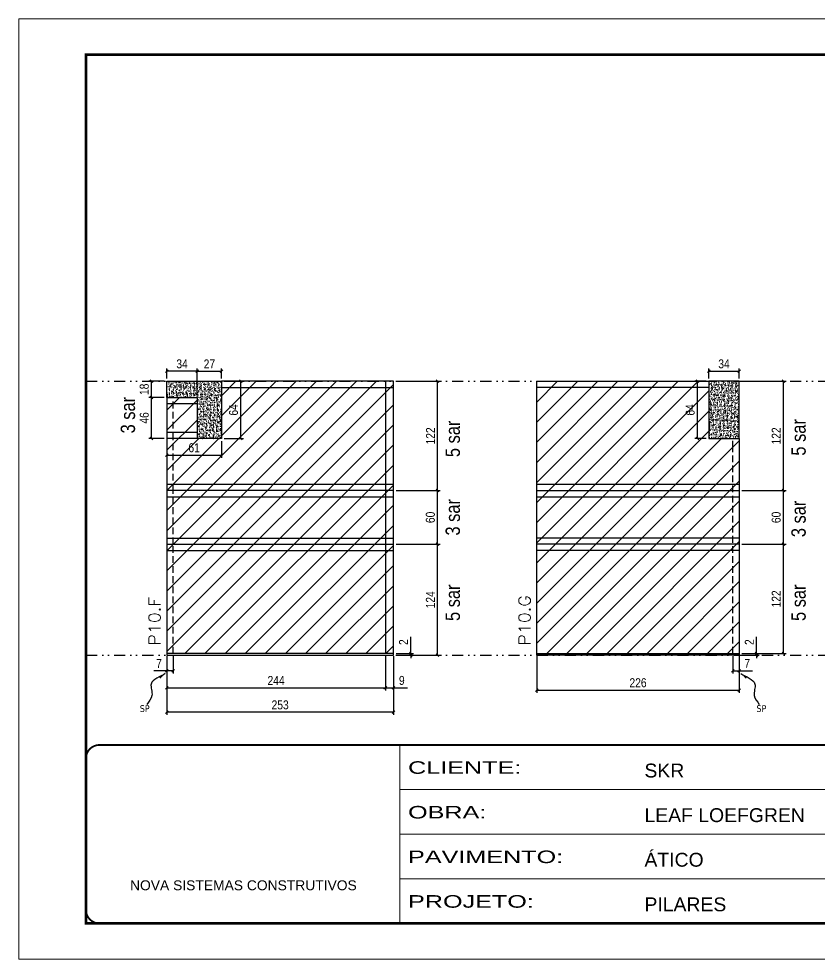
# Model space of a CAD drawing. Extents: x 14400 to 27878, y -21631 to 6985.
# Drawn here: x 17597 to 18491, y 2489 to 3539 of the extents above; entities that cross this region are included whole.
import ezdxf

# ---------------------------------------------------------------- set-up
doc = ezdxf.new("R2010")
doc.units = 0
for name, pattern in [('CONTINUO', [0]), ('DASHED', [0.75, 0.5, -0.25]), ('DIVIDE2', [0.625, 0.25, -0.125, 0, -0.125, 0, -0.125]), ('HIDDEN', [0.375, 0.25, -0.125])]:
    doc.linetypes.add(name, pattern=pattern)
for name, color, linetype in [('COTA', 241, 'Continuous'), ('NOMENCLATURA', 7, 'Continuous'), ('Nível', 160, 'Continuous'), ('Painéis', 200, 'Continuous'), ('SARR_2.2x7', 40, 'Continuous'), ('texto', 7, 'Continuous')]:
    doc.layers.add(name, color=color, linetype=linetype)
for name, color, linetype, lineweight in [('Folhas', 255, 'Continuous', 9), ('Hachura', 251, 'Continuous', 9), ('SARRAFO DE PRESSAO', 251, 'DASHED', 9), ('Texto Seção', 7, 'Continuous', 15)]:
    doc.layers.add(name, color=color, linetype=linetype, lineweight=lineweight)
doc.styles.add('ARIAL', font='arial.ttf')
doc.styles.add('ARIAL_NARROW', font='ARIALN.TTF', dxfattribs={"height": 0.2})
doc.styles.add('COTA TECNICA', font='techl___.ttf', dxfattribs={"height": 10})
doc.styles.add('COTA TECNICA-50', font='techl___.ttf', dxfattribs={"height": 10})
doc.styles.add('REGUA-120', font='ROMANS.shx', dxfattribs={"height": 15})
doc.styles.get("Standard").update_dxf_attribs({"font": 'arial.ttf'})
doc.styles.add('Tecnologia', font='')
doc.styles.get('Tecnologia').set_extended_font_data('Forgotten Futurist')
doc.dimstyles.new('COTA PAINEL-50', dxfattribs={"dimtxt": 10, "dimasz": 3, "dimexe": 3, "dimexo": 3, "dimgap": 3, "dimtad": 1, "dimdec": 1, "dimzin": 12, "dimdsep": 46, "dimtxsty": 'COTA TECNICA-50', "dimblk1": 'OBLIQUE', "dimblk2": 'OBLIQUE', "dimsah": 1, "dimcen": 0.9, "dimclrd": 4, "dimclre": 4, "dimclrt": 240, "dimadec": 1, "dimazin": 3, "dimtfac": 1, "dimtdec": 1, "dimtmove": 0, "dimatfit": 3, "dimfxl": 1, "dimtolj": 1, "dimtzin": 12, "dimarcsym": 0})
doc.dimstyles.new('PAINEL', dxfattribs={"dimtxt": 10, "dimasz": 3, "dimexe": 3, "dimexo": 3, "dimgap": 3, "dimtad": 1, "dimdec": 1, "dimzin": 12, "dimdsep": 46, "dimtxsty": 'COTA TECNICA', "dimblk1": 'OBLIQUE', "dimblk2": 'OBLIQUE', "dimsah": 1, "dimcen": 0.9, "dimclrd": 4, "dimclre": 4, "dimclrt": 240, "dimadec": 1, "dimazin": 3, "dimtfac": 1, "dimtdec": 1, "dimtmove": 0, "dimatfit": 3, "dimfxl": 1, "dimtolj": 1, "dimtzin": 12, "dimarcsym": 0})
doc.dimstyles.get("Standard").update_dxf_attribs({"dimtxt": 0.18, "dimasz": 0.18, "dimexe": 0.18, "dimexo": 0.0625, "dimgap": 0.09, "dimtad": 0, "dimtih": 1, "dimtoh": 1, "dimdec": 4, "dimzin": 0, "dimdsep": 46, "dimtxsty": 'Standard', "dimcen": 0.09, "dimadec": 0, "dimazin": 0, "dimtfac": 1, "dimtdec": 4, "dimtofl": 0, "dimtmove": 0, "dimatfit": 3, "dimfxl": 1, "dimtolj": 1, "dimtzin": 0, "dimarcsym": 0})

# ---------------------------------------------------------------- blocks, each defined once
blk = doc.blocks.new('9999999999')
at = {"color": 30, "linetype": 'CONTINUO'}
for p, q in [((98564.6, 34230.2), (98564.6, 34429.4)), ((98564.6, 34379.6), (99584, 34379.6)), ((98564.6, 34329.8), (99488, 34329.8)), ((98564.6, 34280), (99488, 34280))]:
    blk.add_line(p, q, dxfattribs=at)
at = {"color": 30, "linetype": 'CONTINUO', "const_width": 2}
blk.add_lwpolyline([(99584, 34230.2), (99584, 34414.4, 0.414214), (99569, 34429.4), (98229, 34429.4, 0.414214), (98214, 34414.4), (98214, 34245.2, 0.414214), (98229, 34230.2), (99584, 34230.2)], format="xyb", dxfattribs=at)
at = {"layer": 'Folhas'}
blk.add_lwpolyline([(98139, 34190.2), (99624, 34190.2), (99624, 35240.2), (98139, 35240.2)], close=True, dxfattribs=at)
at = {"layer": 'Folhas', "color": 30, "const_width": 3}
blk.add_lwpolyline([(98214, 34230.2), (99584, 34230.2), (99584, 35200.2), (98214, 35200.2)], close=True, dxfattribs=at)
at = {"color": 7, "linetype": 'Continuous', "ltscale": 5, "style": 'ARIAL'}
for s, height, p in [('SKR', 15.48, (98837.7, 34393.1)), ('LEAF LOEFGREN', 15.483, (98837.7, 34343.3)), ('ÁTICO', 15.48, (98837.7, 34293.5)), ('NOVA SISTEMAS CONSTRUTIVOS', 11.059, (98263.2, 34267.2)), ('PILARES', 15.48, (98837.7, 34243.7))]:
    blk.add_text(s, height=height, dxfattribs=at).set_placement(p)
at = {"layer": 'Folhas', "color": 7, "style": 'Tecnologia', "width": 1.5}
for s, p in [('CLIENTE:', (98573.7, 34397.2)), ('OBRA:', (98573.7, 34347.3)), ('PAVIMENTO:', (98573.7, 34297.5)), ('PROJETO:', (98573.7, 34247.7))]:
    blk.add_text(s, height=14, dxfattribs=at).set_placement(p)
blk = doc.blocks.new('_Oblique')
at = {"color": 0, "linetype": 'ByBlock', "lineweight": -2}
blk.add_line((-0.5, -0.5), (0.5, 0.5), dxfattribs=at)
blk = doc.blocks.new('*D1468')
at = {"layer": 'COTA', "color": 4, "lineweight": -2, "transparency": 16777216}
for p, q in [((17762.3, 2827.3), (17762.3, 2761.7)), ((18015.3, 2827.3), (18015.3, 2761.7)), ((18015.3, 2764.7), (17762.3, 2764.7))]:
    blk.add_line(p, q, dxfattribs=at)
at = {"layer": 'Defpoints', "color": 0, "transparency": 16777216}
for p in [(17762.3, 2830.3), (18015.3, 2830.3), (17762.3, 2764.7)]:
    blk.add_point(p, dxfattribs=at)
at = {"layer": 'COTA', "color": 4, "lineweight": -2, "transparency": 16777216, "xscale": 3, "yscale": 3, "zscale": 3, "rotation": 180}
blk.add_blockref('_Oblique', (17762.3, 2764.7), dxfattribs=at)
at = {"layer": 'COTA', "color": 4, "lineweight": -2, "transparency": 16777216, "xscale": 3, "yscale": 3, "zscale": 3}
blk.add_blockref('_Oblique', (18015.3, 2764.7), dxfattribs=at)
at = {"layer": 'COTA', "color": 240, "transparency": 16777216, "insert": (17888.8, 2772.9), "char_height": 10, "attachment_point": 5, "style": 'COTA TECNICA'}
blk.add_mtext('\\A1;253', dxfattribs=at)
blk = doc.blocks.new('*D1469')
at = {"layer": 'COTA', "color": 4, "lineweight": -2, "transparency": 16777216}
for p, q in [((17762.3, 2825.3), (17762.3, 2808)), ((17769.3, 2827.3), (17769.3, 2808)), ((17762.3, 2811), (17747.6, 2811)), ((17769.3, 2811), (17762.3, 2811))]:
    blk.add_line(p, q, dxfattribs=at)
at = {"layer": 'Defpoints', "color": 0, "transparency": 16777216}
for p in [(17762.3, 2828.3), (17769.3, 2830.3), (17762.3, 2811)]:
    blk.add_point(p, dxfattribs=at)
at = {"layer": 'COTA', "color": 4, "lineweight": -2, "transparency": 16777216, "xscale": 3, "yscale": 3, "zscale": 3, "rotation": 180}
blk.add_blockref('_Oblique', (17762.3, 2811), dxfattribs=at)
at = {"layer": 'COTA', "color": 4, "lineweight": -2, "transparency": 16777216, "xscale": 3, "yscale": 3, "zscale": 3}
blk.add_blockref('_Oblique', (17769.3, 2811), dxfattribs=at)
at = {"layer": 'COTA', "color": 240, "transparency": 16777216, "insert": (17753.5, 2819.1), "char_height": 10, "attachment_point": 5, "style": 'COTA TECNICA-50'}
blk.add_mtext('\\A1;7', dxfattribs=at)
blk = doc.blocks.new('*D1470')
at = {"layer": 'COTA', "color": 4, "lineweight": -2, "transparency": 16777216}
for p, q in [((18034.6, 2830.3), (18034.6, 2849.1)), ((18018.3, 2830.3), (18037.6, 2830.3)), ((18018.3, 2828.3), (18037.6, 2828.3)), ((18034.6, 2828.3), (18034.6, 2830.3)), ((18034.6, 2828.3), (18034.6, 2825.3))]:
    blk.add_line(p, q, dxfattribs=at)
at = {"layer": 'Defpoints', "color": 0, "transparency": 16777216}
for p in [(18015.3, 2830.3), (18015.3, 2828.3), (18034.6, 2828.3)]:
    blk.add_point(p, dxfattribs=at)
at = {"layer": 'COTA', "color": 4, "lineweight": -2, "transparency": 16777216, "xscale": 3, "yscale": 3, "zscale": 3}
for p, rotation in [((18034.6, 2830.3), 270), ((18034.6, 2828.3), 90)]:
    blk.add_blockref('_Oblique', p, dxfattribs=dict(at, rotation=rotation))
at = {"layer": 'COTA', "color": 240, "transparency": 16777216, "insert": (18026.6, 2843), "char_height": 10, "attachment_point": 5, "rotation": 90, "style": 'COTA TECNICA-50'}
blk.add_mtext('\\A1;2', dxfattribs=at)
blk = doc.blocks.new('*D1471')
at = {"layer": 'COTA', "color": 4, "linetype": 'ByBlock', "lineweight": -2, "transparency": 16777216}
for p, q in [((18018.3, 2952.3), (18067.7, 2952.3)), ((18064.7, 2828.3), (18064.7, 2952.3)), ((18018.3, 2828.3), (18067.7, 2828.3))]:
    blk.add_line(p, q, dxfattribs=at)
at = {"layer": 'Defpoints', "color": 0, "linetype": 'ByBlock', "transparency": 16777216}
for p in [(18015.3, 2952.3), (18064.7, 2952.3), (18015.3, 2828.3)]:
    blk.add_point(p, dxfattribs=at)
at = {"layer": 'COTA', "color": 4, "linetype": 'ByBlock', "lineweight": -2, "transparency": 16777216, "xscale": 3, "yscale": 3, "zscale": 3}
for p, rotation in [((18064.7, 2952.3), 90), ((18064.7, 2828.3), 270)]:
    blk.add_blockref('_Oblique', p, dxfattribs=dict(at, rotation=rotation))
at = {"layer": 'COTA', "color": 240, "linetype": 'ByBlock', "transparency": 16777216, "insert": (18056.6, 2890.3), "char_height": 10, "attachment_point": 5, "rotation": 90, "style": 'COTA TECNICA'}
blk.add_mtext('\\A1;124', dxfattribs=at)
blk = doc.blocks.new('*D1472')
at = {"layer": 'COTA', "color": 4, "lineweight": -2, "transparency": 16777216}
for p, q in [((18175.5, 2827.3), (18175.5, 2786.5)), ((18401.5, 2827.3), (18401.5, 2786.5)), ((18175.5, 2789.5), (18401.5, 2789.5))]:
    blk.add_line(p, q, dxfattribs=at)
at = {"layer": 'Defpoints', "color": 0, "transparency": 16777216}
for p in [(18175.5, 2830.3), (18401.5, 2830.3), (18401.5, 2789.5)]:
    blk.add_point(p, dxfattribs=at)
at = {"layer": 'COTA', "color": 4, "lineweight": -2, "transparency": 16777216, "xscale": 3, "yscale": 3, "zscale": 3, "rotation": 180}
blk.add_blockref('_Oblique', (18175.5, 2789.5), dxfattribs=at)
at = {"layer": 'COTA', "color": 4, "lineweight": -2, "transparency": 16777216, "xscale": 3, "yscale": 3, "zscale": 3}
blk.add_blockref('_Oblique', (18401.5, 2789.5), dxfattribs=at)
at = {"layer": 'COTA', "color": 240, "transparency": 16777216, "insert": (18288.5, 2797.6), "char_height": 10, "attachment_point": 5, "style": 'COTA TECNICA'}
blk.add_mtext('\\A1;226', dxfattribs=at)
blk = doc.blocks.new('*D1473')
at = {"layer": 'COTA', "color": 4, "lineweight": -2, "transparency": 16777216}
for p, q in [((18394.5, 2827.3), (18394.5, 2808)), ((18401.5, 2825.3), (18401.5, 2808)), ((18394.5, 2811), (18401.5, 2811)), ((18401.5, 2811), (18416.2, 2811))]:
    blk.add_line(p, q, dxfattribs=at)
at = {"layer": 'Defpoints', "color": 0, "transparency": 16777216}
for p in [(18394.5, 2830.3), (18401.5, 2828.3), (18401.5, 2811)]:
    blk.add_point(p, dxfattribs=at)
at = {"layer": 'COTA', "color": 4, "lineweight": -2, "transparency": 16777216, "xscale": 3, "yscale": 3, "zscale": 3, "rotation": 180}
blk.add_blockref('_Oblique', (18394.5, 2811), dxfattribs=at)
at = {"layer": 'COTA', "color": 4, "lineweight": -2, "transparency": 16777216, "xscale": 3, "yscale": 3, "zscale": 3}
blk.add_blockref('_Oblique', (18401.5, 2811), dxfattribs=at)
at = {"layer": 'COTA', "color": 240, "transparency": 16777216, "insert": (18410.4, 2819.1), "char_height": 10, "attachment_point": 5, "style": 'COTA TECNICA-50'}
blk.add_mtext('\\A1;7', dxfattribs=at)
blk = doc.blocks.new('*D1474')
at = {"layer": 'COTA', "color": 4, "lineweight": -2, "transparency": 16777216}
for p, q in [((18420.8, 2830.3), (18420.8, 2849.1)), ((18404.5, 2830.3), (18423.8, 2830.3)), ((18404.5, 2828.3), (18423.8, 2828.3)), ((18420.8, 2828.3), (18420.8, 2830.3)), ((18420.8, 2828.3), (18420.8, 2825.3))]:
    blk.add_line(p, q, dxfattribs=at)
at = {"layer": 'Defpoints', "color": 0, "transparency": 16777216}
for p in [(18401.5, 2830.3), (18401.5, 2828.3), (18420.8, 2828.3)]:
    blk.add_point(p, dxfattribs=at)
at = {"layer": 'COTA', "color": 4, "lineweight": -2, "transparency": 16777216, "xscale": 3, "yscale": 3, "zscale": 3}
for p, rotation in [((18420.8, 2830.3), 270), ((18420.8, 2828.3), 90)]:
    blk.add_blockref('_Oblique', p, dxfattribs=dict(at, rotation=rotation))
at = {"layer": 'COTA', "color": 240, "transparency": 16777216, "insert": (18412.8, 2843), "char_height": 10, "attachment_point": 5, "rotation": 90, "style": 'COTA TECNICA-50'}
blk.add_mtext('\\A1;2', dxfattribs=at)
blk = doc.blocks.new('*D1475')
at = {"layer": 'COTA', "color": 4, "lineweight": -2, "transparency": 16777216}
for p, q in [((18367.5, 3137.3), (18367.5, 3148.5)), ((18367.5, 3145.5), (18401.5, 3145.5)), ((18401.5, 3137.3), (18401.5, 3148.5))]:
    blk.add_line(p, q, dxfattribs=at)
at = {"layer": 'Defpoints', "color": 0, "transparency": 16777216}
for p in [(18401.5, 3145.5), (18367.5, 3134.3), (18401.5, 3134.3)]:
    blk.add_point(p, dxfattribs=at)
at = {"layer": 'COTA', "color": 4, "lineweight": -2, "transparency": 16777216, "xscale": 3, "yscale": 3, "zscale": 3, "rotation": 180}
blk.add_blockref('_Oblique', (18367.5, 3145.5), dxfattribs=at)
at = {"layer": 'COTA', "color": 4, "lineweight": -2, "transparency": 16777216, "xscale": 3, "yscale": 3, "zscale": 3}
blk.add_blockref('_Oblique', (18401.5, 3145.5), dxfattribs=at)
at = {"layer": 'COTA', "color": 240, "transparency": 16777216, "insert": (18384.5, 3153.7), "char_height": 10, "attachment_point": 5, "style": 'COTA TECNICA'}
blk.add_mtext('\\A1;34', dxfattribs=at)
blk = doc.blocks.new('*D1476')
at = {"layer": 'COTA', "color": 4, "lineweight": -2, "transparency": 16777216}
for p, q in [((18404.5, 2952.3), (18453.9, 2952.3)), ((18450.9, 2830.3), (18450.9, 2952.3)), ((18404.5, 2830.3), (18453.9, 2830.3))]:
    blk.add_line(p, q, dxfattribs=at)
at = {"layer": 'Defpoints', "color": 0, "transparency": 16777216}
for p in [(18401.5, 2952.3), (18450.9, 2952.3), (18401.5, 2830.3)]:
    blk.add_point(p, dxfattribs=at)
at = {"layer": 'COTA', "color": 4, "lineweight": -2, "transparency": 16777216, "xscale": 3, "yscale": 3, "zscale": 3}
for p, rotation in [((18450.9, 2952.3), 90), ((18450.9, 2830.3), 270)]:
    blk.add_blockref('_Oblique', p, dxfattribs=dict(at, rotation=rotation))
at = {"layer": 'COTA', "color": 240, "transparency": 16777216, "insert": (18442.8, 2891.3), "char_height": 10, "attachment_point": 5, "rotation": 90, "style": 'COTA TECNICA'}
blk.add_mtext('\\A1;122', dxfattribs=at)
blk = doc.blocks.new('*D1477')
at = {"layer": 'COTA', "color": 4, "lineweight": -2, "transparency": 16777216}
for p, q in [((18364.5, 3134.3), (18351.9, 3134.3)), ((18354.9, 3070.3), (18354.9, 3134.3)), ((18364.5, 3070.3), (18351.9, 3070.3))]:
    blk.add_line(p, q, dxfattribs=at)
at = {"layer": 'Defpoints', "color": 0, "transparency": 16777216}
for p in [(18354.9, 3134.3), (18367.5, 3134.3), (18367.5, 3070.3)]:
    blk.add_point(p, dxfattribs=at)
at = {"layer": 'COTA', "color": 4, "lineweight": -2, "transparency": 16777216, "xscale": 3, "yscale": 3, "zscale": 3}
for p, rotation in [((18354.9, 3134.3), 90), ((18354.9, 3070.3), 270)]:
    blk.add_blockref('_Oblique', p, dxfattribs=dict(at, rotation=rotation))
at = {"layer": 'COTA', "color": 240, "transparency": 16777216, "insert": (18346.8, 3102.3), "char_height": 10, "attachment_point": 5, "rotation": 90, "style": 'COTA TECNICA'}
blk.add_mtext('\\A1;64', dxfattribs=at)
blk = doc.blocks.new('*D1478')
at = {"layer": 'COTA', "color": 4, "lineweight": -2, "transparency": 16777216}
for p, q in [((17762.3, 2825.3), (17762.3, 2789.1)), ((18006.3, 2827.3), (18006.3, 2789.1)), ((17762.3, 2792.1), (18006.3, 2792.1))]:
    blk.add_line(p, q, dxfattribs=at)
at = {"layer": 'Defpoints', "color": 0, "transparency": 16777216}
for p in [(17762.3, 2828.3), (18006.3, 2830.3), (18006.3, 2792.1)]:
    blk.add_point(p, dxfattribs=at)
at = {"layer": 'COTA', "color": 4, "lineweight": -2, "transparency": 16777216, "xscale": 3, "yscale": 3, "zscale": 3, "rotation": 180}
blk.add_blockref('_Oblique', (17762.3, 2792.1), dxfattribs=at)
at = {"layer": 'COTA', "color": 4, "lineweight": -2, "transparency": 16777216, "xscale": 3, "yscale": 3, "zscale": 3}
blk.add_blockref('_Oblique', (18006.3, 2792.1), dxfattribs=at)
at = {"layer": 'COTA', "color": 240, "transparency": 16777216, "insert": (17884.3, 2800.2), "char_height": 10, "attachment_point": 5, "style": 'COTA TECNICA'}
blk.add_mtext('\\A1;244', dxfattribs=at)
blk = doc.blocks.new('*D1479')
at = {"layer": 'COTA', "color": 4, "lineweight": -2, "transparency": 16777216}
for p, q in [((18006.3, 2827.3), (18006.3, 2789.1)), ((18015.3, 2825.3), (18015.3, 2789.1)), ((18006.3, 2792.1), (18015.3, 2792.1)), ((18015.3, 2792.1), (18031, 2792.1))]:
    blk.add_line(p, q, dxfattribs=at)
at = {"layer": 'Defpoints', "color": 0, "transparency": 16777216}
for p in [(18006.3, 2830.3), (18015.3, 2828.3), (18015.3, 2792.1)]:
    blk.add_point(p, dxfattribs=at)
at = {"layer": 'COTA', "color": 4, "lineweight": -2, "transparency": 16777216, "xscale": 3, "yscale": 3, "zscale": 3, "rotation": 180}
blk.add_blockref('_Oblique', (18006.3, 2792.1), dxfattribs=at)
at = {"layer": 'COTA', "color": 4, "lineweight": -2, "transparency": 16777216, "xscale": 3, "yscale": 3, "zscale": 3}
blk.add_blockref('_Oblique', (18015.3, 2792.1), dxfattribs=at)
at = {"layer": 'COTA', "color": 240, "transparency": 16777216, "insert": (18024.7, 2800.2), "char_height": 10, "attachment_point": 5, "style": 'COTA TECNICA'}
blk.add_mtext('\\A1;9', dxfattribs=at)
blk = doc.blocks.new('*D1480')
at = {"layer": 'COTA', "color": 4, "lineweight": -2, "transparency": 16777216}
for p, q in [((17796.3, 3119.3), (17796.3, 3148.5)), ((17796.3, 3145.5), (17823.3, 3145.5)), ((17823.3, 3137.3), (17823.3, 3148.5))]:
    blk.add_line(p, q, dxfattribs=at)
at = {"layer": 'Defpoints', "color": 0, "transparency": 16777216}
for p in [(17823.3, 3145.5), (17823.3, 3134.3), (17796.3, 3116.3)]:
    blk.add_point(p, dxfattribs=at)
at = {"layer": 'COTA', "color": 4, "lineweight": -2, "transparency": 16777216, "xscale": 3, "yscale": 3, "zscale": 3, "rotation": 180}
blk.add_blockref('_Oblique', (17796.3, 3145.5), dxfattribs=at)
at = {"layer": 'COTA', "color": 4, "lineweight": -2, "transparency": 16777216, "xscale": 3, "yscale": 3, "zscale": 3}
blk.add_blockref('_Oblique', (17823.3, 3145.5), dxfattribs=at)
at = {"layer": 'COTA', "color": 240, "transparency": 16777216, "insert": (17809.8, 3153.6), "char_height": 10, "attachment_point": 5, "style": 'COTA TECNICA'}
blk.add_mtext('\\A1;27', dxfattribs=at)
blk = doc.blocks.new('*D1481')
at = {"layer": 'COTA', "color": 4, "lineweight": -2, "transparency": 16777216}
for p, q in [((17762.3, 3067.3), (17762.3, 3048.9)), ((17823.3, 3067.3), (17823.3, 3048.9)), ((17762.3, 3051.9), (17823.3, 3051.9))]:
    blk.add_line(p, q, dxfattribs=at)
at = {"layer": 'Defpoints', "color": 0, "transparency": 16777216}
for p in [(17762.3, 3070.3), (17823.3, 3070.3), (17823.3, 3051.9)]:
    blk.add_point(p, dxfattribs=at)
at = {"layer": 'COTA', "color": 4, "lineweight": -2, "transparency": 16777216, "xscale": 3, "yscale": 3, "zscale": 3, "rotation": 180}
blk.add_blockref('_Oblique', (17762.3, 3051.9), dxfattribs=at)
at = {"layer": 'COTA', "color": 4, "lineweight": -2, "transparency": 16777216, "xscale": 3, "yscale": 3, "zscale": 3}
blk.add_blockref('_Oblique', (17823.3, 3051.9), dxfattribs=at)
at = {"layer": 'COTA', "color": 240, "transparency": 16777216, "insert": (17792.8, 3060), "char_height": 10, "attachment_point": 5, "style": 'COTA TECNICA'}
blk.add_mtext('\\A1;61', dxfattribs=at)
blk = doc.blocks.new('*D1482')
at = {"layer": 'COTA', "color": 4, "lineweight": -2, "transparency": 16777216}
for p, q in [((17759.3, 3116.3), (17742.2, 3116.3)), ((17745.2, 3070.3), (17745.2, 3116.3)), ((17759.3, 3070.3), (17742.2, 3070.3))]:
    blk.add_line(p, q, dxfattribs=at)
at = {"layer": 'Defpoints', "color": 0, "transparency": 16777216}
for p in [(17745.2, 3116.3), (17762.3, 3116.3), (17762.3, 3070.3)]:
    blk.add_point(p, dxfattribs=at)
at = {"layer": 'COTA', "color": 4, "lineweight": -2, "transparency": 16777216, "xscale": 3, "yscale": 3, "zscale": 3}
for p, rotation in [((17745.2, 3116.3), 90), ((17745.2, 3070.3), 270)]:
    blk.add_blockref('_Oblique', p, dxfattribs=dict(at, rotation=rotation))
at = {"layer": 'COTA', "color": 240, "transparency": 16777216, "insert": (17737.1, 3093.3), "char_height": 10, "attachment_point": 5, "rotation": 90, "style": 'COTA TECNICA'}
blk.add_mtext('\\A1;46', dxfattribs=at)
blk = doc.blocks.new('*D1520')
at = {"color": 4, "lineweight": -2, "transparency": 16777216}
for p, q in [((17762.3, 3137.3), (17762.3, 3148.5)), ((17796.3, 3145.5), (17762.3, 3145.5)), ((17796.3, 3119.3), (17796.3, 3148.5))]:
    blk.add_line(p, q, dxfattribs=at)
at = {"layer": 'Defpoints', "color": 0, "transparency": 16777216}
for p in [(17762.3, 3145.5), (17762.3, 3134.3), (17796.3, 3116.3)]:
    blk.add_point(p, dxfattribs=at)
at = {"color": 4, "lineweight": -2, "transparency": 16777216, "xscale": 3, "yscale": 3, "zscale": 3, "rotation": 180}
blk.add_blockref('_Oblique', (17762.3, 3145.5), dxfattribs=at)
at = {"color": 4, "lineweight": -2, "transparency": 16777216, "xscale": 3, "yscale": 3, "zscale": 3}
blk.add_blockref('_Oblique', (17796.3, 3145.5), dxfattribs=at)
at = {"color": 240, "transparency": 16777216, "insert": (17779.3, 3153.7), "char_height": 10, "attachment_point": 5, "style": 'COTA TECNICA'}
blk.add_mtext('\\A1;34', dxfattribs=at)
blk = doc.blocks.new('*D1521')
at = {"layer": 'COTA', "color": 4, "lineweight": -2, "transparency": 16777216}
for p, q in [((17759.3, 3134.3), (17742.2, 3134.3)), ((17745.2, 3116.3), (17745.2, 3134.3)), ((17759.3, 3116.3), (17742.2, 3116.3))]:
    blk.add_line(p, q, dxfattribs=at)
at = {"layer": 'Defpoints', "color": 0, "transparency": 16777216}
for p in [(17745.2, 3134.3), (17762.3, 3134.3), (17762.3, 3116.3)]:
    blk.add_point(p, dxfattribs=at)
at = {"layer": 'COTA', "color": 4, "lineweight": -2, "transparency": 16777216, "xscale": 3, "yscale": 3, "zscale": 3}
for p, rotation in [((17745.2, 3134.3), 90), ((17745.2, 3116.3), 270)]:
    blk.add_blockref('_Oblique', p, dxfattribs=dict(at, rotation=rotation))
at = {"layer": 'COTA', "color": 240, "transparency": 16777216, "insert": (17737.1, 3125.3), "char_height": 10, "attachment_point": 5, "rotation": 90, "style": 'COTA TECNICA'}
blk.add_mtext('\\A1;18', dxfattribs=at)
blk = doc.blocks.new('*D1522')
at = {"layer": 'COTA', "color": 4, "lineweight": -2, "transparency": 16777216}
for p, q in [((18018.3, 3012.3), (18067.7, 3012.3)), ((18064.7, 2952.3), (18064.7, 3012.3)), ((18018.3, 2952.3), (18067.7, 2952.3))]:
    blk.add_line(p, q, dxfattribs=at)
at = {"layer": 'Defpoints', "color": 0, "transparency": 16777216}
for p in [(18015.3, 3012.3), (18064.7, 3012.3), (18015.3, 2952.3)]:
    blk.add_point(p, dxfattribs=at)
at = {"layer": 'COTA', "color": 4, "lineweight": -2, "transparency": 16777216, "xscale": 3, "yscale": 3, "zscale": 3}
for p, rotation in [((18064.7, 3012.3), 90), ((18064.7, 2952.3), 270)]:
    blk.add_blockref('_Oblique', p, dxfattribs=dict(at, rotation=rotation))
at = {"layer": 'COTA', "color": 240, "transparency": 16777216, "insert": (18056.6, 2982.3), "char_height": 10, "attachment_point": 5, "rotation": 90, "style": 'COTA TECNICA'}
blk.add_mtext('\\A1;60', dxfattribs=at)
blk = doc.blocks.new('*D1523')
at = {"layer": 'COTA', "color": 4, "lineweight": -2, "transparency": 16777216}
for p, q in [((18018.3, 3134.3), (18067.7, 3134.3)), ((18064.7, 3012.3), (18064.7, 3134.3)), ((18018.3, 3012.3), (18067.7, 3012.3))]:
    blk.add_line(p, q, dxfattribs=at)
at = {"layer": 'Defpoints', "color": 0, "transparency": 16777216}
for p in [(18015.3, 3134.3), (18064.7, 3134.3), (18015.3, 3012.3)]:
    blk.add_point(p, dxfattribs=at)
at = {"layer": 'COTA', "color": 4, "lineweight": -2, "transparency": 16777216, "xscale": 3, "yscale": 3, "zscale": 3}
for p, rotation in [((18064.7, 3134.3), 90), ((18064.7, 3012.3), 270)]:
    blk.add_blockref('_Oblique', p, dxfattribs=dict(at, rotation=rotation))
at = {"layer": 'COTA', "color": 240, "transparency": 16777216, "insert": (18056.7, 3073.3), "char_height": 10, "attachment_point": 5, "rotation": 90, "style": 'COTA TECNICA'}
blk.add_mtext('\\A1;122', dxfattribs=at)
blk = doc.blocks.new('*D1524')
at = {"layer": 'COTA', "color": 4, "lineweight": -2, "transparency": 16777216}
for p, q in [((18404.5, 3012.3), (18453.9, 3012.3)), ((18450.9, 2952.3), (18450.9, 3012.3)), ((18404.5, 2952.3), (18453.9, 2952.3))]:
    blk.add_line(p, q, dxfattribs=at)
at = {"layer": 'Defpoints', "color": 0, "transparency": 16777216}
for p in [(18401.5, 3012.3), (18450.9, 3012.3), (18401.5, 2952.3)]:
    blk.add_point(p, dxfattribs=at)
at = {"layer": 'COTA', "color": 4, "lineweight": -2, "transparency": 16777216, "xscale": 3, "yscale": 3, "zscale": 3}
for p, rotation in [((18450.9, 3012.3), 90), ((18450.9, 2952.3), 270)]:
    blk.add_blockref('_Oblique', p, dxfattribs=dict(at, rotation=rotation))
at = {"layer": 'COTA', "color": 240, "transparency": 16777216, "insert": (18442.8, 2982.3), "char_height": 10, "attachment_point": 5, "rotation": 90, "style": 'COTA TECNICA'}
blk.add_mtext('\\A1;60', dxfattribs=at)
blk = doc.blocks.new('*D1525')
at = {"layer": 'COTA', "color": 4, "lineweight": -2, "transparency": 16777216}
for p, q in [((18404.5, 3134.3), (18453.9, 3134.3)), ((18450.9, 3012.3), (18450.9, 3134.3)), ((18404.5, 3012.3), (18453.9, 3012.3))]:
    blk.add_line(p, q, dxfattribs=at)
at = {"layer": 'Defpoints', "color": 0, "transparency": 16777216}
for p in [(18401.5, 3134.3), (18450.9, 3134.3), (18401.5, 3012.3)]:
    blk.add_point(p, dxfattribs=at)
at = {"layer": 'COTA', "color": 4, "lineweight": -2, "transparency": 16777216, "xscale": 3, "yscale": 3, "zscale": 3}
for p, rotation in [((18450.9, 3134.3), 90), ((18450.9, 3012.3), 270)]:
    blk.add_blockref('_Oblique', p, dxfattribs=dict(at, rotation=rotation))
at = {"layer": 'COTA', "color": 240, "transparency": 16777216, "insert": (18442.8, 3073.3), "char_height": 10, "attachment_point": 5, "rotation": 90, "style": 'COTA TECNICA'}
blk.add_mtext('\\A1;122', dxfattribs=at)
blk = doc.blocks.new('*D2821')
at = {"layer": 'COTA', "color": 4, "lineweight": -2, "transparency": 16777216}
for p, q in [((17826.3, 3134.3), (17847.9, 3134.3)), ((17844.9, 3070.3), (17844.9, 3134.3)), ((17826.3, 3070.3), (17847.9, 3070.3))]:
    blk.add_line(p, q, dxfattribs=at)
at = {"layer": 'Defpoints', "color": 0, "transparency": 16777216}
for p in [(17823.3, 3134.3), (17844.9, 3134.3), (17823.3, 3070.3)]:
    blk.add_point(p, dxfattribs=at)
at = {"layer": 'COTA', "color": 4, "lineweight": -2, "transparency": 16777216, "xscale": 3, "yscale": 3, "zscale": 3}
for p, rotation in [((17844.9, 3134.3), 90), ((17844.9, 3070.3), 270)]:
    blk.add_blockref('_Oblique', p, dxfattribs=dict(at, rotation=rotation))
at = {"layer": 'COTA', "color": 240, "transparency": 16777216, "insert": (17836.8, 3102.3), "char_height": 10, "attachment_point": 5, "rotation": 90, "style": 'COTA TECNICA'}
blk.add_mtext('\\A1;64', dxfattribs=at)

msp = doc.modelspace()

# ---------------------------------------------------------------- hatches: boundary and pattern name
at = {"layer": 'COTA'}
h = msp.add_hatch(dxfattribs=at)
h.set_pattern_fill('AR-CONC', color=256, scale=0.03)
h.set_pattern_definition([(50, (-1585, 0), (5.4655401, -0.4781726), [0.5715, -6.2865]), (355, (-1585, 0), (-1.0573026, 5.7317054), [0.4572, -5.0292175]), (100.451445, (-1584.5445, -0.04), (4.4082374, 5.2535326), [0.4857003, -5.3427073]), (46.1842, (-1585, 1.524), (8.1323712, -1.2612698), [0.85725, -9.42975]), (96.635558, (-1584.322, 1.419), (7.122124, 7.4227837), [0.7285507, -8.0140682]), (351.18415, (-1585, 1.524), (7.122124, 7.4227837), [0.685799, -7.543792]), (21, (-1584.238, 1.143), (4.5484317, -3.0679559), [0.5715, -6.2865]), (326, (-1584.238, 1.143), (1.8540609, 5.525639), [0.4572, -5.0292]), (71.451445, (-1583.859, 0.8873), (6.4024926, 2.457683), [0.4857003, -5.3426981]), (37.5, (-1585, 0), (0.0926581, 2.53665117), [0, -4.96824, 0, -5.1054, 0, -5.04825]), (7.5, (-1585, 0), (2.00458988, 3.00541724), [0, -2.91084, 0, -4.85394, 0, -1.92405]), (327.5, (-1586.6993, 0), (4.06771786, -0.17186232), [0, -1.905, 0, -5.9436, 0, -7.8867]), (317.5, (-1587.4613, 0), (4.44387544, 0.7627947), [0, -2.4765, 0, -3.94716, 0, -5.6007])])
h.paths.add_polyline_path([(17796.346, 3070.285), (17823.346, 3070.285), (17823.346, 3134.285), (17762.346, 3134.285), (17762.346, 3116.285), (17796.346, 3116.285)])
h = msp.add_hatch(dxfattribs=at)
h.set_pattern_fill('AR-CONC', color=256, scale=0.03)
h.set_pattern_definition([(50, (-1255.8724, 3415.7253), (5.4655401, -0.4781726), [0.5715, -6.2865]), (355, (-1255.8724, 3415.7253), (-1.0573026, 5.7317054), [0.4572, -5.0292175]), (100.451445, (-1255.417, 3415.6855), (4.4082374, 5.2535326), [0.4857003, -5.3427073]), (46.1842, (-1255.8724, 3417.249), (8.1323712, -1.2612698), [0.85725, -9.42975]), (96.635558, (-1255.195, 3417.144), (7.122124, 7.4227837), [0.7285507, -8.0140682]), (351.18415, (-1255.872, 3417.249), (7.122124, 7.4227837), [0.685799, -7.543792]), (21, (-1255.1104, 3416.8683), (4.5484317, -3.0679559), [0.5715, -6.2865]), (326, (-1255.1104, 3416.8683), (1.8540609, 5.525639), [0.4572, -5.0292]), (71.451445, (-1254.7313, 3416.6127), (6.4024926, 2.457683), [0.4857003, -5.3426981]), (37.5, (-1255.8724, 3415.7253), (0.0926581, 2.53665117), [0, -4.96824, 0, -5.1054, 0, -5.04825]), (7.5, (-1255.8724, 3415.7253), (2.00458988, 3.00541724), [0, -2.91084, 0, -4.85394, 0, -1.92405]), (327.5, (-1257.5716, 3415.7253), (4.06771786, -0.17186232), [0, -1.905, 0, -5.9436, 0, -7.8867]), (317.5, (-1258.3336, 3415.7253), (4.44387544, 0.7627947), [0, -2.4765, 0, -3.94716, 0, -5.6007])])
h.paths.add_polyline_path([(18367.497, 3070.285), (18401.497, 3070.285), (18401.497, 3134.285), (18367.497, 3134.285)])
at = {"layer": 'Hachura'}
h = msp.add_hatch(dxfattribs=at)
h.set_pattern_fill('ANSI31', color=256, scale=5)
h.paths.add_polyline_path([(17796.346, 3116.285), (17762.346, 3116.285), (17762.346, 3070.285), (17796.346, 3070.285)], flags=17)
h.paths.add_polyline_path([(18006.346, 3134.285), (17823.346, 3134.285), (17823.346, 3070.285), (17762.346, 3070.285), (17762.346, 3012.285), (18006.346, 3012.285)])
h.paths.add_polyline_path([(18006.346, 3012.285), (17762.346, 3012.285), (17762.346, 2952.285), (18006.346, 2952.285)])
h.paths.add_polyline_path([(18006.346, 2952.285), (17762.346, 2952.285), (17762.346, 2830.285), (18006.346, 2830.285)])
h.paths.add_polyline_path([(18015.346, 2952.285), (18006.346, 2952.285), (18006.346, 2830.285), (18015.346, 2830.285)])
h.paths.add_polyline_path([(18015.346, 3012.285), (18006.346, 3012.285), (18006.346, 2952.285), (18015.346, 2952.285)])
h.paths.add_polyline_path([(18015.346, 3134.285), (18006.346, 3134.285), (18006.346, 3012.285), (18015.346, 3012.285)])
h.paths.add_polyline_path([(18401.497, 3070.285), (18367.497, 3070.285), (18367.497, 3134.285), (18175.497, 3134.285), (18175.497, 3012.285), (18401.497, 3012.285)])
h.paths.add_polyline_path([(18401.497, 3012.285), (18175.497, 3012.285), (18175.497, 2952.285), (18401.497, 2952.285)])
h.paths.add_polyline_path([(18401.497, 2952.285), (18175.497, 2952.285), (18175.497, 2830.285), (18401.497, 2830.285)])
h.paths.add_polyline_path([(18841.269, 2952.285), (18597.269, 2952.285), (18597.269, 2830.285), (18841.269, 2830.285)])
h.paths.add_polyline_path([(18841.269, 2998.285), (18597.269, 2998.285), (18597.269, 2952.285), (18841.269, 2952.285)])
h.paths.add_polyline_path([(18841.269, 3120.285), (18600.769, 3120.285), (18600.769, 3080.285), (18597.269, 3080.285), (18597.269, 2998.285), (18841.269, 2998.285)])
h.paths.add_polyline_path([(18857.269, 3080.285), (18853.769, 3080.285), (18853.769, 3120.285), (18841.269, 3120.285), (18841.269, 2998.285), (18857.269, 2998.285)])
h.paths.add_polyline_path([(18857.269, 2998.285), (18841.269, 2998.285), (18841.269, 2952.285), (18857.269, 2952.285)])
h.paths.add_polyline_path([(18857.269, 2952.285), (18841.269, 2952.285), (18841.269, 2830.285), (18857.269, 2830.285)])

# ---------------------------------------------------------------- linework, layer by layer
at = {"layer": 'COTA'}
for p, q in [((17762.346, 3134.285), (17823.346, 3134.285)), ((17762.346, 3116.285), (17762.346, 3134.285)), ((18401.497, 3134.285), (18367.497, 3134.285)), ((18401.497, 3070.285), (18401.497, 3134.285))]:
    msp.add_line(p, q, dxfattribs=at)
at = {"layer": 'Nível', "color": 4, "linetype": 'DIVIDE2', "ltscale": 50}
for p, q in [((17671.967, 3134.285), (19041.967, 3134.285)), ((17671.967, 2828.285), (19041.967, 2828.285))]:
    msp.add_line(p, q, dxfattribs=at)
at = {"layer": 'Painéis'}
for p, q in [((18015.346, 3134.285), (17823.346, 3134.285)), ((17823.346, 3134.285), (17823.346, 3070.285)), ((18006.346, 3134.285), (18006.346, 2830.285)), ((18015.346, 2830.285), (18015.346, 3134.285)), ((18175.497, 2830.285), (18175.497, 3134.285)), ((18175.497, 3134.285), (18367.497, 3134.285)), ((18367.497, 3134.285), (18367.497, 3070.285)), ((17762.346, 3116.285), (17762.346, 2830.285)), ((17762.346, 3116.285), (17796.346, 3116.285)), ((17796.346, 3070.285), (17796.346, 3116.285)), ((17823.346, 3070.285), (17762.346, 3070.285)), ((18367.497, 3070.285), (18401.497, 3070.285)), ((18401.497, 3070.285), (18401.497, 2830.285)), ((18015.346, 3012.285), (17762.346, 3012.285)), ((18175.497, 3012.285), (18401.497, 3012.285)), ((17762.346, 2952.285), (18015.346, 2952.285)), ((18401.497, 2952.285), (18175.497, 2952.285))]:
    msp.add_line(p, q, dxfattribs=at)
for points in [[(18015.346, 2830.285), (17762.346, 2830.285), (17762.346, 2828.285), (18015.346, 2828.285)], [(18175.497, 2830.285), (18401.497, 2830.285), (18401.497, 2828.285), (18175.497, 2828.285)]]:
    msp.add_lwpolyline(points, close=True, dxfattribs=at)
at = {"layer": 'SARR_2.2x7'}
for p, q in [((17823.346, 3127.285), (18015.346, 3127.285)), ((18367.497, 3127.285), (18175.497, 3127.285)), ((17762.346, 3109.285), (17796.346, 3109.285)), ((17762.346, 3077.285), (17796.346, 3077.285)), ((17762.346, 3019.285), (18015.346, 3019.285)), ((18175.497, 3019.285), (18401.497, 3019.285)), ((17762.346, 3005.285), (18015.346, 3005.285)), ((18175.497, 3005.285), (18401.497, 3005.285)), ((17762.346, 2959.285), (18015.346, 2959.285)), ((18401.497, 2959.285), (18175.497, 2959.285)), ((17762.346, 2945.285), (18015.346, 2945.285)), ((18401.497, 2945.285), (18175.497, 2945.285))]:
    msp.add_line(p, q, dxfattribs=at)
at = {"layer": 'SARR_2.2x7', "linetype": 'HIDDEN', "ltscale": 30}
for p, q in [((17769.346, 3070.285), (17769.346, 3116.285)), ((17769.346, 3012.285), (17769.346, 3070.285)), ((18394.497, 3060.285), (18394.497, 3070.285)), ((18394.497, 2830.285), (18394.497, 3060.285)), ((18394.497, 3060.285), (18394.497, 3060.285)), ((17769.346, 2952.285), (17769.346, 3012.285)), ((17769.346, 2830.285), (17769.346, 2952.285))]:
    msp.add_line(p, q, dxfattribs=at)

# ---------------------------------------------------------------- block references
at = {"layer": 'SARRAFO DE PRESSAO', "color": 6, "linetype": 'ByBlock'}
msp.add_blockref('9999999999', (-80542.011, -31701.203), dxfattribs=at)

# ---------------------------------------------------------------- texts
at = {"layer": 'NOMENCLATURA', "style": 'ARIAL_NARROW'}
for s, p in [('3 sar', (17726.76, 3076.053)), ('5 sar', (18089.589, 3049.609)), ('5 sar', (18475.74, 3051.241)), ('3 sar', (18089.589, 2962.023)), ('3 sar', (18475.74, 2960.241)), ('5 sar', (18089.589, 2866.609)), ('5 sar', (18475.74, 2866.609))]:
    msp.add_text(s, height=16, rotation=90, dxfattribs=at).set_placement(p)
at = {"layer": 'texto', "color": 0, "char_height": 7.5, "attachment_point": 5}
for insert in [(17737.569, 2768.794), (18426.274, 2768.794)]:
    msp.add_mtext('{\\fTahoma|b0|i0|c0|p34;\\C4;SP}', dxfattribs=dict(at, insert=insert))
at = {"layer": 'Texto Seção', "style": 'REGUA-120', "width": 1.1}
for s, p in [('P10.F', (17755.097, 2839.049)), ('P10.G', (18168.248, 2839.049))]:
    msp.add_text(s, height=13, rotation=90, dxfattribs=at).set_placement(p)

# ---------------------------------------------------------------- dimensions: what is measured, and where the dimension line sits
dim = msp.add_linear_dim(base=(17762.346, 3145.528), p1=(17796.346, 3116.285), p2=(17762.346, 3134.285), dimstyle='PAINEL')
dim.commit()
dim.dimension.update_dxf_attribs({"geometry": '*D1520', "text_midpoint": (17779.346, 3153.747)})
at = {"layer": 'COTA'}
for base, p1, p2, dimstyle, picture, middle in [((17823.346, 3145.528), (17796.346, 3116.285), (17823.346, 3134.285), 'PAINEL', '*D1480', (17809.846, 3153.601)), ((17823.346, 3051.87), (17762.346, 3070.285), (17823.346, 3070.285), 'PAINEL', '*D1481', (17792.846, 3059.972)), ((18006.346, 2792.105), (17762.346, 2828.285), (18006.346, 2830.285), 'PAINEL', '*D1478', (17884.346, 2800.178)), ((18015.346, 2792.105), (18006.346, 2830.285), (18015.346, 2828.285), 'PAINEL', '*D1479', (18024.68, 2800.193)), ((18401.497, 2811.043), (18394.497, 2830.285), (18401.497, 2828.285), 'COTA PAINEL-50', '*D1473', (18410.363, 2819.117))]:
    dim = msp.add_linear_dim(base=base, p1=p1, p2=p2, dimstyle=dimstyle, dxfattribs=at)
    dim.commit()
    dim.dimension.update_dxf_attribs({"geometry": picture, "text_midpoint": middle})
for base, p1, p2, angle, dimstyle, picture, middle in [((18401.497, 3145.528), (18367.497, 3134.285), (18401.497, 3134.285), 180, 'PAINEL', '*D1475', (18384.497, 3153.747)), ((17745.168, 3134.285), (17762.346, 3116.285), (17762.346, 3134.285), 90, 'PAINEL', '*D1521', (17737.073, 3125.285)), ((17844.943, 3134.285), (17823.346, 3070.285), (17823.346, 3134.285), 90, 'PAINEL', '*D2821', (17836.841, 3102.285)), ((18354.938, 3134.285), (18367.497, 3070.285), (18367.497, 3134.285), 90, 'PAINEL', '*D1477', (18346.836, 3102.285)), ((17745.168, 3116.285), (17762.346, 3070.285), (17762.346, 3116.285), 90, 'PAINEL', '*D1482', (17737.066, 3093.285)), ((18064.714, 3012.285), (18015.346, 2952.285), (18015.346, 3012.285), 90, 'PAINEL', '*D1522', (18056.611, 2982.285)), ((18450.864, 3012.285), (18401.497, 2952.285), (18401.497, 3012.285), 90, 'PAINEL', '*D1524', (18442.762, 2982.285)), ((18450.864, 2952.285), (18401.497, 2830.285), (18401.497, 2952.285), 90, 'PAINEL', '*D1476', (18442.806, 2891.285)), ((17762.346, 2811.043), (17769.346, 2830.285), (17762.346, 2828.285), 180, 'COTA PAINEL-50', '*D1469', (17753.481, 2819.117))]:
    dim = msp.add_linear_dim(base=base, p1=p1, p2=p2, angle=angle, dimstyle=dimstyle, dxfattribs=at)
    dim.commit()
    dim.dimension.update_dxf_attribs({"geometry": picture, "text_midpoint": middle})
for base, p1, p2, angle, override, picture, middle in [((18064.714, 3134.285), (18015.346, 3012.285), (18015.346, 3134.285), 90, {"dimtmove": 1}, '*D1523', (18056.655, 3073.285)), ((18450.864, 3134.285), (18401.497, 3012.285), (18401.497, 3134.285), 90, {"dimtmove": 1}, '*D1525', (18442.806, 3073.285)), ((17762.346, 2764.668), (18015.346, 2830.285), (17762.346, 2830.285), 180, {"dimarcsym": 2}, '*D1468', (17888.846, 2772.887))]:
    dim = msp.add_linear_dim(base=base, p1=p1, p2=p2, angle=angle, dimstyle='PAINEL', override=override, dxfattribs=at)
    dim.commit()
    dim.dimension.update_dxf_attribs({"geometry": picture, "text_midpoint": middle})
at = {"layer": 'COTA', "linetype": 'ByBlock'}
dim = msp.add_aligned_dim(p1=(18015.346, 2828.285), p2=(18015.346, 2952.285), distance=-49.367, dimstyle='PAINEL', dxfattribs=at)
dim.commit()
dim.dimension.update_dxf_attribs({"geometry": '*D1471', "text_midpoint": (18056.641, 2890.285)})
at = {"layer": 'COTA'}
for base, p1, p2, picture, middle in [((18034.604, 2828.285), (18015.346, 2830.285), (18015.346, 2828.285), '*D1470', (18034.604, 2843.032)), ((18420.755, 2828.285), (18401.497, 2830.285), (18401.497, 2828.285), '*D1474', (18420.755, 2843.032))]:
    dim = msp.add_linear_dim(base=base, p1=p1, p2=p2, angle=90, dimstyle='COTA PAINEL-50', dxfattribs=at)
    dim.commit()
    dim.dimension.update_dxf_attribs({"geometry": picture, "text_midpoint": middle, "dimtype": 160})
dim = msp.add_linear_dim(base=(18401.497, 2789.462), p1=(18175.497, 2830.285), p2=(18401.497, 2830.285), dimstyle='PAINEL', override={"dimarcsym": 2}, dxfattribs=at)
dim.commit()
dim.dimension.update_dxf_attribs({"geometry": '*D1472', "text_midpoint": (18288.497, 2797.564)})

# ---------------------------------------------------------------- leaders
at = {"layer": 'COTA', "path_type": 1}
for points in [[(17760.517, 2808.104), (17744.732, 2796.269), (17745.657, 2783.263), (17740.105, 2773.481)], [(18403.326, 2808.104), (18419.111, 2796.269), (18418.186, 2783.263), (18423.739, 2773.481)]]:
    msp.add_leader(points, dimstyle='Standard', override={"dimasz": 8}, dxfattribs=at)

doc.saveas('drawing.dxf')
